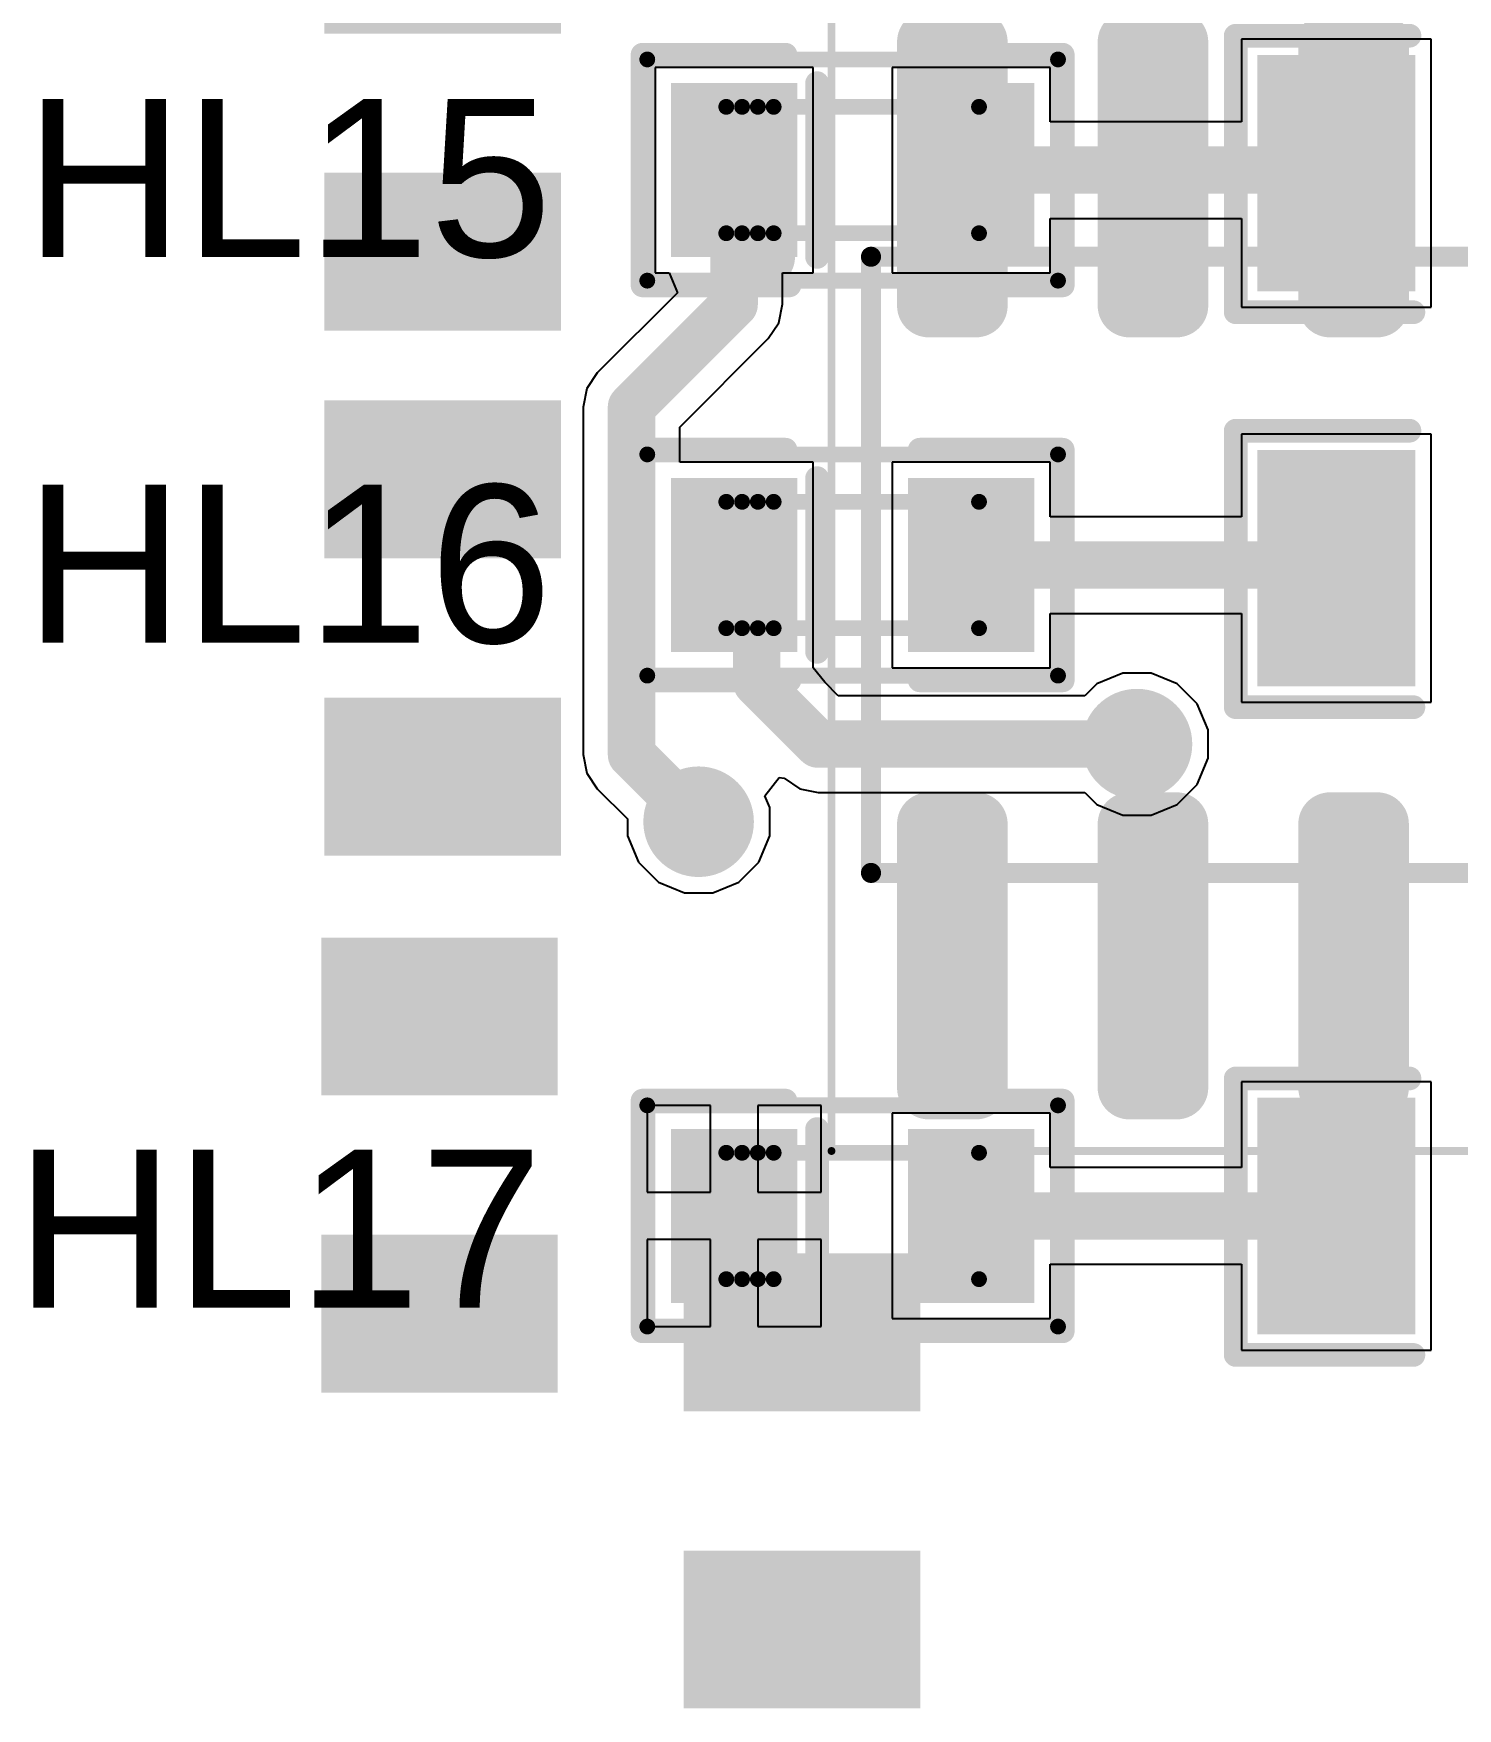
# Model space of a CAD drawing. Header units: millimetres. Extents: x 100 to 300, y 101 to 245.
# Drawn here: x 171.21 to 180.23, y 111.68 to 122.28 of the extents above; entities that cross this region are included whole.
import ezdxf

# ---------------------------------------------------------------- set-up
doc = ezdxf.new("R2010")
doc.units = ezdxf.units.MM
for name, color, linetype in [('BottomPaste', 16, 'Continuous'), ('BottomSolder', 6, 'Continuous'), ('Mechanical11', 56, 'Continuous'), ('Mechanical13', 56, 'Continuous'), ('Mechanical15', 56, 'Continuous'), ('TopLayer', 1, 'Continuous'), ('TopOverlay', 2, 'Continuous'), ('TopPaste', 8, 'Continuous'), ('TopSolder', 216, 'Continuous'), ('ViaHoleLayer', 16, 'Continuous')]:
    doc.layers.add(name, color=color, linetype=linetype)
doc.styles.add('Arial', font='', dxfattribs={"height": 0.2})
doc.styles.get('Arial').set_extended_font_data('Arial')

# ---------------------------------------------------------------- blocks, each defined once
blk = doc.blocks.new('SOIC_14_B_59')
at = {"layer": 'BottomPaste'}
h = blk.add_hatch(color=16, dxfattribs=at)
edge = h.paths.add_edge_path()
edge.add_arc((-3.27599929, -1.11400082), 0.1499997, 90, 180)
edge.add_line((-3.42599899, -1.11400082), (-3.42599899, -1.41400022))
edge.add_arc((-3.27599929, -1.41400022), 0.1499997, 180, 270)
edge.add_line((-3.27599929, -1.56399992), (-1.60599755, -1.56399992))
edge.add_arc((-1.60599755, -1.41400022), 0.1499997, 270, 360)
edge.add_line((-1.45599785, -1.41400022), (-1.45599785, -1.11400082))
edge.add_arc((-1.60599755, -1.11400082), 0.1499997, 0, 90)
edge.add_line((-1.60599755, -0.96400112), (-3.27599929, -0.96400112))
h = blk.add_hatch(color=16, dxfattribs=at)
edge = h.paths.add_edge_path()
edge.add_arc((1.67399843, -1.11400082), 0.1499997, 90, 180)
edge.add_line((1.52399873, -1.11400082), (1.52399873, -1.41400022))
edge.add_arc((1.67399843, -1.41400022), 0.1499997, 180, 270)
edge.add_line((1.67399843, -1.56399992), (3.34400017, -1.56399992))
edge.add_arc((3.34400017, -1.41400022), 0.1499997, 270, 360)
edge.add_line((3.49399987, -1.41400022), (3.49399987, -1.11400082))
edge.add_arc((3.34400017, -1.11400082), 0.1499997, 0, 90.00000000000018)
edge.add_line((3.34400017, -0.96400112), (1.67399843, -0.96400112))
h = blk.add_hatch(color=16, dxfattribs=at)
edge = h.paths.add_edge_path()
edge.add_arc((-3.27599675, -2.38400082), 0.1499997, 90, 180)
edge.add_line((-3.42599645, -2.38400082), (-3.42599645, -2.68400022))
edge.add_arc((-3.27599675, -2.68400022), 0.1499997, 180, 270)
edge.add_line((-3.27599675, -2.83399992), (-1.60599501, -2.83399992))
edge.add_arc((-1.60599501, -2.68400022), 0.1499997, 270, 360)
edge.add_line((-1.45599531, -2.68400022), (-1.45599531, -2.38400082))
edge.add_arc((-1.60599501, -2.38400082), 0.1499997, 0, 90)
edge.add_line((-1.60599501, -2.23400112), (-3.27599675, -2.23400112))
h = blk.add_hatch(color=16, dxfattribs=at)
edge = h.paths.add_edge_path()
edge.add_arc((1.67399843, -2.38400082), 0.1499997, 90, 180)
edge.add_line((1.52399873, -2.38400082), (1.52399873, -2.68400022))
edge.add_arc((1.67399843, -2.68400022), 0.1499997, 180, 270)
edge.add_line((1.67399843, -2.83399992), (3.34400017, -2.83399992))
edge.add_arc((3.34400017, -2.68400022), 0.1499997, 270, 360)
edge.add_line((3.49399987, -2.68400022), (3.49399987, -2.38400082))
edge.add_arc((3.34400017, -2.38400082), 0.1499997, 0, 90.00000000000018)
edge.add_line((3.34400017, -2.23400112), (1.67399843, -2.23400112))
h = blk.add_hatch(color=16, dxfattribs=at)
edge = h.paths.add_edge_path()
edge.add_arc((-3.27599929, -3.65400082), 0.1499997, 90, 180)
edge.add_line((-3.42599899, -3.65400082), (-3.42599899, -3.95400022))
edge.add_arc((-3.27599929, -3.95400022), 0.1499997, 180, 270)
edge.add_line((-3.27599929, -4.103999920000001), (-1.60599755, -4.103999920000001))
edge.add_arc((-1.60599755, -3.95400022), 0.1499997, 270, 360)
edge.add_line((-1.45599785, -3.95400022), (-1.45599785, -3.65400082))
edge.add_arc((-1.60599755, -3.65400082), 0.1499997, 0, 90)
edge.add_line((-1.60599755, -3.50400112), (-3.27599929, -3.50400112))
h = blk.add_hatch(color=16, dxfattribs=at)
edge = h.paths.add_edge_path()
edge.add_arc((1.67400097, -3.65400082), 0.1499997, 90, 180)
edge.add_line((1.52400127, -3.65400082), (1.52400127, -3.95400022))
edge.add_arc((1.67400097, -3.95400022), 0.1499997, 180, 270)
edge.add_line((1.67400097, -4.103999920000001), (3.34400271, -4.103999920000001))
edge.add_arc((3.34400271, -3.95400022), 0.1499997, 270, 360)
edge.add_line((3.49400241, -3.95400022), (3.49400241, -3.65400082))
edge.add_arc((3.34400271, -3.65400082), 0.1499997, 0, 89.99999999999984)
edge.add_line((3.34400271, -3.50400112), (1.67400097, -3.50400112))
at = {"layer": 'BottomSolder'}
h = blk.add_hatch(color=6, dxfattribs=at)
edge = h.paths.add_edge_path()
edge.add_arc((-3.27599929, -1.11400082), 0.1999996, 90, 180)
edge.add_line((-3.47599889, -1.11400082), (-3.47599889, -1.41400022))
edge.add_arc((-3.27599929, -1.41400022), 0.1999996, 180, 270)
edge.add_line((-3.27599929, -1.61399982), (-1.60599755, -1.61399982))
edge.add_arc((-1.60599755, -1.41400022), 0.1999996, 270, 360)
edge.add_line((-1.40599795, -1.41400022), (-1.40599795, -1.11400082))
edge.add_arc((-1.60599755, -1.11400082), 0.1999996, 0, 90)
edge.add_line((-1.60599755, -0.9140012200000001), (-3.27599929, -0.9140012200000001))
h = blk.add_hatch(color=6, dxfattribs=at)
edge = h.paths.add_edge_path()
edge.add_arc((1.67399843, -1.11400082), 0.1999996, 90, 180)
edge.add_line((1.47399883, -1.11400082), (1.47399883, -1.41400022))
edge.add_arc((1.67399843, -1.41400022), 0.1999996, 180, 270.0000000000001)
edge.add_line((1.67399843, -1.61399982), (3.34400017, -1.61399982))
edge.add_arc((3.34400017, -1.41400022), 0.1999996, 270, 360)
edge.add_line((3.54399977, -1.41400022), (3.54399977, -1.11400082))
edge.add_arc((3.34400017, -1.11400082), 0.1999996, 0, 90)
edge.add_line((3.34400017, -0.9140012200000001), (1.67399843, -0.9140012200000001))
h = blk.add_hatch(color=6, dxfattribs=at)
edge = h.paths.add_edge_path()
edge.add_arc((-3.27599675, -2.38400082), 0.1999996, 90, 180)
edge.add_line((-3.47599635, -2.38400082), (-3.47599635, -2.68400022))
edge.add_arc((-3.27599675, -2.68400022), 0.1999996, 180, 270)
edge.add_line((-3.27599675, -2.88399982), (-1.60599501, -2.88399982))
edge.add_arc((-1.60599501, -2.68400022), 0.1999996, 270, 360)
edge.add_line((-1.40599541, -2.68400022), (-1.40599541, -2.38400082))
edge.add_arc((-1.60599501, -2.38400082), 0.1999996, 0, 90.00000000000013)
edge.add_line((-1.60599501, -2.18400122), (-3.27599675, -2.18400122))
h = blk.add_hatch(color=6, dxfattribs=at)
edge = h.paths.add_edge_path()
edge.add_arc((1.67399843, -2.38400082), 0.1999996, 90, 180)
edge.add_line((1.47399883, -2.38400082), (1.47399883, -2.68400022))
edge.add_arc((1.67399843, -2.68400022), 0.1999996, 180, 270.0000000000001)
edge.add_line((1.67399843, -2.88399982), (3.34400017, -2.88399982))
edge.add_arc((3.34400017, -2.68400022), 0.1999996, 270, 360)
edge.add_line((3.54399977, -2.68400022), (3.54399977, -2.38400082))
edge.add_arc((3.34400017, -2.38400082), 0.1999996, 0, 90)
edge.add_line((3.34400017, -2.18400122), (1.67399843, -2.18400122))
h = blk.add_hatch(color=6, dxfattribs=at)
edge = h.paths.add_edge_path()
edge.add_arc((-3.27599929, -3.65400082), 0.1999996, 90, 180)
edge.add_line((-3.47599889, -3.65400082), (-3.47599889, -3.95400022))
edge.add_arc((-3.27599929, -3.95400022), 0.1999996, 180, 270)
edge.add_line((-3.27599929, -4.15399982), (-1.60599755, -4.15399982))
edge.add_arc((-1.60599755, -3.95400022), 0.1999996, 270, 360)
edge.add_line((-1.40599795, -3.95400022), (-1.40599795, -3.65400082))
edge.add_arc((-1.60599755, -3.65400082), 0.1999996, 0, 90)
edge.add_line((-1.60599755, -3.45400122), (-3.27599929, -3.45400122))
h = blk.add_hatch(color=6, dxfattribs=at)
edge = h.paths.add_edge_path()
edge.add_arc((1.67400097, -3.65400082), 0.1999996, 90, 180)
edge.add_line((1.47400137, -3.65400082), (1.47400137, -3.95400022))
edge.add_arc((1.67400097, -3.95400022), 0.1999996, 180, 270)
edge.add_line((1.67400097, -4.15399982), (3.34400271, -4.15399982))
edge.add_arc((3.34400271, -3.95400022), 0.1999996, 270, 360)
edge.add_line((3.54400231, -3.95400022), (3.54400231, -3.65400082))
edge.add_arc((3.34400271, -3.65400082), 0.1999996, 0, 89.99999999999974)
edge.add_line((3.34400271, -3.45400122), (1.67400097, -3.45400122))
at = {"layer": 'Mechanical13', "const_width": 0.127}
for points in [[(-1.91600074, -4.3190033), (-1.91600074, 4.330999719999999)], [(1.98400162, -4.31900076), (1.98400162, 4.330999719999999)], [(-1.91600074, -4.3190033), (1.98400162, -4.31900076)]]:
    blk.add_lwpolyline(points, dxfattribs=at)
at = {"layer": 'Mechanical13'}
for points, const_width in [([(-1.94775074, -4.3190033, 1), (-1.88425074, -4.3190033, 1)], 0.0635), ([(-1.94775074, -4.3190033, 1), (-1.88425074, -4.3190033, 1)], 0.0635), ([(1.95225162, -4.31900076, 1), (2.01575162, -4.31900076, 1)], 0.0635), ([(1.95225162, -4.31900076, 1), (2.01575162, -4.31900076, 1)], 0.0635), ([(-1.81600094, -5.00000016, 1), (-2.01600054, -5.00000016, 1)], 0.1999996), ([(-2.06600044, -5.00000016, 1), (-1.96600064, -5.00000016, 1)], 0.0999998), ([(-1.86600084, -5.00000016, 1), (-1.76600104, -5.00000016, 1)], 0.0999998)]:
    blk.add_lwpolyline(points, format="xyb", close=True, dxfattribs=dict(at, const_width=const_width))
at = {"layer": 'Mechanical15', "const_width": 0.0499999}
for points in [[(3.744000639999999, -4.56900026), (3.744000639999999, 4.58099922)], [(3.744000639999999, -4.56900026), (-3.67599976, -4.56900026)]]:
    blk.add_lwpolyline(points, dxfattribs=at)
at = {"layer": 'Mechanical15', "const_width": 0.02499868}
blk.add_lwpolyline([(3.7315013, -4.56900026, 1), (3.75649998, -4.56900026, 1)], format="xyb", close=True, dxfattribs=at)
blk.add_lwpolyline([(3.7315013, -4.56900026, 1), (3.75649998, -4.56900026, 1)], format="xyb", close=True, dxfattribs=at)
blk = doc.blocks.new('RES0805_82')
at = {"layer": 'TopLayer'}
for points in [[(-1.38780139, 0.6782968399999999), (-0.4878006499999999, 0.6782968399999999), (-0.4878006499999999, -0.7187031599999999), (-1.38780139, -0.7187031599999999)], [(0.49219993, 0.67829938), (1.39220067, 0.67829938), (1.39220067, -0.7187006199999999), (0.49219993, -0.7187006199999999)]]:
    blk.add_hatch(color=1, dxfattribs=at).paths.add_polyline_path(points)
at = {"layer": 'TopPaste'}
for points in [[(-1.38780139, 0.6782968399999999), (-0.4878006499999999, 0.6782968399999999), (-0.4878006499999999, -0.7187031599999999), (-1.38780139, -0.7187031599999999)], [(0.49219993, 0.67829938), (1.39220067, 0.67829938), (1.39220067, -0.7187006199999999), (0.49219993, -0.7187006199999999)]]:
    blk.add_hatch(color=8, dxfattribs=at).paths.add_polyline_path(points)
at = {"layer": 'TopSolder'}
for points in [[(-1.43780129, 0.72829674), (-0.43780075, 0.72829674), (-0.43780075, -0.76870306), (-1.43780129, -0.76870306)], [(0.44220003, 0.72829928), (1.44220057, 0.72829928), (1.44220057, -0.76870052), (0.44220003, -0.76870052)]]:
    blk.add_hatch(color=216, dxfattribs=at).paths.add_polyline_path(points)
at = {"layer": 'TopOverlay', "const_width": 0.1499997}
for points in [[(-1.5750032, 0.8500008399999999), (-0.47500032, 0.8500008399999999)], [(-1.57500066, -0.87499952), (-1.57500066, 0.8249970799999999)], [(0.47500032, 0.8500008399999999), (1.5750032, 0.8500008399999999)], [(1.57500066, -0.87499952), (1.57500066, 0.8249970799999999)], [(-1.57500066, -0.90000074), (-0.4499991, -0.90000074)], [(0.47500032, -0.90000074), (1.57500066, -0.90000074)]]:
    blk.add_lwpolyline(points, dxfattribs=at)
at = {"layer": 'TopOverlay', "const_width": 0.07499858}
for points in [[(-1.61250376, 0.8500008399999999, 1), (-1.53750264, 0.8500008399999999, 1)], [(-1.61250122, 0.8249970799999999, 1), (-1.5375001, 0.8249970799999999, 1)], [(-0.5125008799999999, 0.8500008399999999, 1), (-0.43749976, 0.8500008399999999, 1)], [(0.43749976, 0.8500008399999999, 1), (0.5125008799999999, 0.8500008399999999, 1)], [(1.5375001, 0.8249970799999999, 1), (1.61250122, 0.8249970799999999, 1)], [(1.53750264, 0.8500008399999999, 1), (1.61250376, 0.8500008399999999, 1)], [(-1.61250122, -0.87499952, 1), (-1.5375001, -0.87499952, 1)], [(-1.61250122, -0.90000074, 1), (-1.5375001, -0.90000074, 1)], [(-0.4874996599999999, -0.90000074, 1), (-0.41249854, -0.90000074, 1)], [(0.43749976, -0.90000074, 1), (0.5125008799999999, -0.90000074, 1)], [(1.5375001, -0.87499952, 1), (1.61250122, -0.87499952, 1)], [(1.5375001, -0.90000074, 1), (1.61250122, -0.90000074, 1)]]:
    blk.add_lwpolyline(points, format="xyb", close=True, dxfattribs=at)
blk = doc.blocks.new('RES0805_83')
at = {"layer": 'TopLayer'}
for points in [[(-1.38780139, 0.67829938), (-0.4878006499999999, 0.67829938), (-0.4878006499999999, -0.7187006199999999), (-1.38780139, -0.7187006199999999)], [(0.49219993, 0.67829938), (1.39220067, 0.67829938), (1.39220067, -0.7187006199999999), (0.49219993, -0.7187006199999999)]]:
    blk.add_hatch(color=1, dxfattribs=at).paths.add_polyline_path(points)
at = {"layer": 'TopPaste'}
for points in [[(-1.38780139, 0.67829938), (-0.4878006499999999, 0.67829938), (-0.4878006499999999, -0.7187006199999999), (-1.38780139, -0.7187006199999999)], [(0.49219993, 0.67829938), (1.39220067, 0.67829938), (1.39220067, -0.7187006199999999), (0.49219993, -0.7187006199999999)]]:
    blk.add_hatch(color=8, dxfattribs=at).paths.add_polyline_path(points)
at = {"layer": 'TopSolder'}
for points in [[(-1.43780129, 0.72829928), (-0.43780075, 0.72829928), (-0.43780075, -0.76870052), (-1.43780129, -0.76870052)], [(0.44220003, 0.72829928), (1.44220057, 0.72829928), (1.44220057, -0.76870052), (0.44220003, -0.76870052)]]:
    blk.add_hatch(color=216, dxfattribs=at).paths.add_polyline_path(points)
at = {"layer": 'TopOverlay', "const_width": 0.1499997}
for points in [[(-1.57500066, 0.8500008399999999), (-0.47500032, 0.8500008399999999)], [(-1.57500066, -0.87499952), (-1.57500066, 0.8249996199999998)], [(0.47500032, 0.8500008399999999), (1.57500066, 0.8500008399999999)], [(1.57500066, -0.87499952), (1.57500066, 0.8249996199999998)], [(-1.57500066, -0.90000074), (-0.4499991, -0.90000074)], [(0.47500032, -0.90000074), (1.57500066, -0.90000074)]]:
    blk.add_lwpolyline(points, dxfattribs=at)
at = {"layer": 'TopOverlay', "const_width": 0.07499858}
for points in [[(-1.61250122, 0.8500008399999999, 1), (-1.5375001, 0.8500008399999999, 1)], [(-1.61250122, 0.8249996199999998, 1), (-1.5375001, 0.8249996199999998, 1)], [(-0.5125008799999999, 0.8500008399999999, 1), (-0.43749976, 0.8500008399999999, 1)], [(0.43749976, 0.8500008399999999, 1), (0.5125008799999999, 0.8500008399999999, 1)], [(1.5375001, 0.8500008399999999, 1), (1.61250122, 0.8500008399999999, 1)], [(1.5375001, 0.8249996199999998, 1), (1.61250122, 0.8249996199999998, 1)], [(-1.61250122, -0.87499952, 1), (-1.5375001, -0.87499952, 1)], [(-1.61250122, -0.90000074, 1), (-1.5375001, -0.90000074, 1)], [(-0.4874996599999999, -0.90000074, 1), (-0.41249854, -0.90000074, 1)], [(0.43749976, -0.90000074, 1), (0.5125008799999999, -0.90000074, 1)], [(1.5375001, -0.87499952, 1), (1.61250122, -0.87499952, 1)], [(1.5375001, -0.90000074, 1), (1.61250122, -0.90000074, 1)]]:
    blk.add_lwpolyline(points, format="xyb", close=True, dxfattribs=at)
blk = doc.blocks.new('RES0805_84')
at = {"layer": 'TopLayer'}
for points in [[(-1.38780139, 0.67829938), (-0.4878006499999999, 0.67829938), (-0.4878006499999999, -0.7187006199999999), (-1.38780139, -0.7187006199999999)], [(0.49219993, 0.67829938), (1.39220067, 0.67829938), (1.39220067, -0.7187006199999999), (0.49219993, -0.7187006199999999)]]:
    blk.add_hatch(color=1, dxfattribs=at).paths.add_polyline_path(points)
at = {"layer": 'TopPaste'}
for points in [[(-1.38780139, 0.67829938), (-0.4878006499999999, 0.67829938), (-0.4878006499999999, -0.7187006199999999), (-1.38780139, -0.7187006199999999)], [(0.49219993, 0.67829938), (1.39220067, 0.67829938), (1.39220067, -0.7187006199999999), (0.49219993, -0.7187006199999999)]]:
    blk.add_hatch(color=8, dxfattribs=at).paths.add_polyline_path(points)
at = {"layer": 'TopSolder'}
for points in [[(-1.43780129, 0.72829928), (-0.43780075, 0.72829928), (-0.43780075, -0.76870052), (-1.43780129, -0.76870052)], [(0.44220003, 0.72829928), (1.44220057, 0.72829928), (1.44220057, -0.76870052), (0.44220003, -0.76870052)]]:
    blk.add_hatch(color=216, dxfattribs=at).paths.add_polyline_path(points)
at = {"layer": 'TopOverlay', "const_width": 0.1499997}
for points in [[(-1.57500066, 0.8500008399999999), (-0.47500032, 0.8500008399999999)], [(-1.57500066, -0.87499952), (-1.57500066, 0.8249996199999998)], [(0.47500032, 0.8500008399999999), (1.57500066, 0.8500008399999999)], [(1.57500066, -0.87499952), (1.57500066, 0.8249996199999998)], [(-1.57500066, -0.90000074), (-0.4499991, -0.90000074)], [(0.47500032, -0.90000074), (1.57500066, -0.90000074)]]:
    blk.add_lwpolyline(points, dxfattribs=at)
at = {"layer": 'TopOverlay', "const_width": 0.07499858}
for points in [[(-1.61250122, 0.8500008399999999, 1), (-1.5375001, 0.8500008399999999, 1)], [(-1.61250122, 0.8249996199999998, 1), (-1.5375001, 0.8249996199999998, 1)], [(-0.5125008799999999, 0.8500008399999999, 1), (-0.43749976, 0.8500008399999999, 1)], [(0.43749976, 0.8500008399999999, 1), (0.5125008799999999, 0.8500008399999999, 1)], [(1.5375001, 0.8500008399999999, 1), (1.61250122, 0.8500008399999999, 1)], [(1.5375001, 0.8249996199999998, 1), (1.61250122, 0.8249996199999998, 1)], [(-1.61250122, -0.87499952, 1), (-1.5375001, -0.87499952, 1)], [(-1.61250122, -0.90000074, 1), (-1.5375001, -0.90000074, 1)], [(-0.4874996599999999, -0.90000074, 1), (-0.41249854, -0.90000074, 1)], [(0.43749976, -0.90000074, 1), (0.5125008799999999, -0.90000074, 1)], [(1.5375001, -0.87499952, 1), (1.61250122, -0.87499952, 1)], [(1.5375001, -0.90000074, 1), (1.61250122, -0.90000074, 1)]]:
    blk.add_lwpolyline(points, format="xyb", close=True, dxfattribs=at)
blk = doc.blocks.new('RES0805_B_89')
at = {"layer": 'BottomPaste'}
for points in [[(-1.38780139, 0.7187006199999999), (-0.4878006499999999, 0.7187006199999999), (-0.4878006499999999, -0.67829938), (-1.38780139, -0.67829938)], [(0.49219993, 0.7187006199999999), (1.39220067, 0.7187006199999999), (1.39220067, -0.67829938), (0.49219993, -0.67829938)]]:
    blk.add_hatch(color=16, dxfattribs=at).paths.add_polyline_path(points)
at = {"layer": 'BottomSolder'}
for points in [[(-1.43780129, 0.76870052), (-0.43780075, 0.76870052), (-0.43780075, -0.72829928), (-1.43780129, -0.72829928)], [(0.44220003, 0.76870052), (1.44220057, 0.76870052), (1.44220057, -0.72829928), (0.44220003, -0.72829928)]]:
    blk.add_hatch(color=6, dxfattribs=at).paths.add_polyline_path(points)
blk = doc.blocks.new('RES0805_B_90')
at = {"layer": 'BottomPaste'}
for points in [[(-1.38780139, 0.7187006199999999), (-0.4878006499999999, 0.7187006199999999), (-0.4878006499999999, -0.67829938), (-1.38780139, -0.67829938)], [(0.49219993, 0.7187006199999999), (1.39220067, 0.7187006199999999), (1.39220067, -0.67829938), (0.49219993, -0.67829938)]]:
    blk.add_hatch(color=16, dxfattribs=at).paths.add_polyline_path(points)
at = {"layer": 'BottomSolder'}
for points in [[(-1.43780129, 0.76870052), (-0.43780075, 0.76870052), (-0.43780075, -0.72829928), (-1.43780129, -0.72829928)], [(0.44220003, 0.76870052), (1.44220057, 0.76870052), (1.44220057, -0.72829928), (0.44220003, -0.72829928)]]:
    blk.add_hatch(color=6, dxfattribs=at).paths.add_polyline_path(points)
blk = doc.blocks.new('RES0805_B_91')
at = {"layer": 'BottomPaste'}
for points in [[(-1.38780139, 0.7187006199999999), (-0.4878006499999999, 0.7187006199999999), (-0.4878006499999999, -0.67829938), (-1.38780139, -0.67829938)], [(0.49219993, 0.7187006199999999), (1.39220067, 0.7187006199999999), (1.39220067, -0.67829938), (0.49219993, -0.67829938)]]:
    blk.add_hatch(color=16, dxfattribs=at).paths.add_polyline_path(points)
at = {"layer": 'BottomSolder'}
for points in [[(-1.43780129, 0.76870052), (-0.43780075, 0.76870052), (-0.43780075, -0.72829928), (-1.43780129, -0.72829928)], [(0.44220003, 0.76870052), (1.44220057, 0.76870052), (1.44220057, -0.72829928), (0.44220003, -0.72829928)]]:
    blk.add_hatch(color=6, dxfattribs=at).paths.add_polyline_path(points)
blk = doc.blocks.new('RES0805_B_92')
at = {"layer": 'BottomPaste'}
for points in [[(-1.38780139, 0.7187031599999999), (-0.4878006499999999, 0.7187031599999999), (-0.4878006499999999, -0.6782968399999999), (-1.38780139, -0.6782968399999999)], [(0.49219993, 0.7187006199999999), (1.39220067, 0.7187006199999999), (1.39220067, -0.67829938), (0.49219993, -0.67829938)]]:
    blk.add_hatch(color=16, dxfattribs=at).paths.add_polyline_path(points)
at = {"layer": 'BottomSolder'}
for points in [[(-1.43780129, 0.76870306), (-0.43780075, 0.76870306), (-0.43780075, -0.72829674), (-1.43780129, -0.72829674)], [(0.44220003, 0.76870052), (1.44220057, 0.76870052), (1.44220057, -0.72829928), (0.44220003, -0.72829928)]]:
    blk.add_hatch(color=6, dxfattribs=at).paths.add_polyline_path(points)
blk = doc.blocks.new('LED0603_RED_137')
at = {"layer": 'TopLayer'}
for points in [[(-1.09996097, 0.49992153), (-0.39995983, 0.49992153), (-0.39995983, -0.50007901), (-1.09996097, -0.50007901)], [(0.40003857, 0.49992153), (1.10003971, 0.49992153), (1.10003971, -0.50007901), (0.40003857, -0.50007901)]]:
    blk.add_hatch(color=1, dxfattribs=at).paths.add_polyline_path(points)
at = {"layer": 'TopPaste'}
for points in [[(-1.09996097, 0.49992153), (-0.39995983, 0.49992153), (-0.39995983, -0.50007901), (-1.09996097, -0.50007901)], [(0.40003857, 0.49992153), (1.10003971, 0.49992153), (1.10003971, -0.50007901), (0.40003857, -0.50007901)]]:
    blk.add_hatch(color=8, dxfattribs=at).paths.add_polyline_path(points)
at = {"layer": 'TopSolder'}
for points in [[(-1.14996087, 0.54992143), (-0.34995993, 0.54992143), (-0.34995993, -0.55007891), (-1.14996087, -0.55007891)], [(0.35003867, 0.54992143), (1.15003961, 0.54992143), (1.15003961, -0.55007891), (0.35003867, -0.55007891)]]:
    blk.add_hatch(color=216, dxfattribs=at).paths.add_polyline_path(points)
at = {"layer": 'Mechanical11', "const_width": 0.0999998}
for points in [[(-1.29996184, 0.6999224), (1.30003804, 0.6999224)], [(-1.29996184, -0.7000798799999999), (-1.29996184, 0.6999224)], [(1.30003804, -0.7000798799999999), (1.30003804, 0.6999224)], [(-1.29996184, -0.7000798799999999), (1.30003804, -0.7000798799999999)]]:
    blk.add_lwpolyline(points, dxfattribs=at)
at = {"layer": 'Mechanical11', "const_width": 0.0499999}
for points in [[(-1.32496052, 0.6999224, 1), (-1.27496316, 0.6999224, 1)], [(-1.32496052, 0.6999224, 1), (-1.27496316, 0.6999224, 1)], [(1.27503936, 0.6999224, 1), (1.32503672, 0.6999224, 1)], [(1.27503936, 0.6999224, 1), (1.32503672, 0.6999224, 1)], [(-1.32496052, -0.7000798799999999, 1), (-1.27496316, -0.7000798799999999, 1)], [(-1.32496052, -0.7000798799999999, 1), (-1.27496316, -0.7000798799999999, 1)], [(1.27503936, -0.7000798799999999, 1), (1.32503672, -0.7000798799999999, 1)], [(1.27503936, -0.7000798799999999, 1), (1.32503672, -0.7000798799999999, 1)]]:
    blk.add_lwpolyline(points, format="xyb", close=True, dxfattribs=at)
at = {"layer": 'Mechanical15', "const_width": 0.0999998}
for points in [[(-0.7999603, 0.3999229999999999), (0.8000390399999999, 0.3999229999999999)], [(-0.7999603, -0.40007794), (-0.7999603, 0.3999229999999999)], [(-0.69996304, -0.40008048), (-0.69996304, 0.39992046)], [(-0.5999606999999999, -0.40007794), (-0.5999606999999999, 0.39992046)], [(-0.4999634399999999, 0.39992046), (-0.49995836, -0.40008048)], [(0.8000390399999999, -0.40007794), (0.8000390399999999, 0.3999229999999999)], [(-0.7999603, -0.40007794), (0.8000390399999999, -0.40007794)]]:
    blk.add_lwpolyline(points, dxfattribs=at)
at = {"layer": 'Mechanical15', "const_width": 0.0499999}
for points in [[(-0.8249589799999999, 0.3999229999999999, 1), (-0.77496162, 0.3999229999999999, 1)], [(-0.8249589799999999, 0.3999229999999999, 1), (-0.77496162, 0.3999229999999999, 1)], [(-0.7249617199999999, 0.39992046, 1), (-0.6749643599999999, 0.39992046, 1)], [(-0.62495938, 0.39992046, 1), (-0.57496202, 0.39992046, 1)], [(-0.52496212, 0.39992046, 1), (-0.47496476, 0.39992046, 1)], [(0.77504036, 0.3999229999999999, 1), (0.8250377199999999, 0.3999229999999999, 1)], [(0.77504036, 0.3999229999999999, 1), (0.8250377199999999, 0.3999229999999999, 1)], [(-0.8249589799999999, -0.40007794, 1), (-0.77496162, -0.40007794, 1)], [(-0.8249589799999999, -0.40007794, 1), (-0.77496162, -0.40007794, 1)], [(-0.7249617199999999, -0.40008048, 1), (-0.6749643599999999, -0.40008048, 1)], [(-0.62495938, -0.40007794, 1), (-0.57496202, -0.40007794, 1)], [(-0.52495704, -0.40008048, 1), (-0.4749596799999999, -0.40008048, 1)], [(0.77504036, -0.40007794, 1), (0.8250377199999999, -0.40007794, 1)], [(0.77504036, -0.40007794, 1), (0.8250377199999999, -0.40007794, 1)]]:
    blk.add_lwpolyline(points, format="xyb", close=True, dxfattribs=at)
at = {"layer": 'TopOverlay', "const_width": 0.1499997}
for points in [[(-1.32995924, -0.7300798199999999), (-1.32995924, 0.72992234)], [(-1.32995924, 0.72992234), (-0.4250004199999999, 0.72992234)], [(0.4250004199999999, 0.72992234), (1.33003798, 0.72992234)], [(1.33003798, -0.7300798199999999), (1.33003798, 0.72992234)], [(-0.22500082, -0.5499989), (-0.22500082, 0.5499989)], [(-1.32995924, -0.7300798199999999), (-0.3999992, -0.7300798199999999)], [(0.4250004199999999, -0.7300798199999999), (1.33003798, -0.7300798199999999)]]:
    blk.add_lwpolyline(points, dxfattribs=at)
at = {"layer": 'TopOverlay', "const_width": 0.07499858}
for points in [[(-1.3674598, 0.72992234, 1), (-1.29245868, 0.72992234, 1)], [(-1.3674598, 0.72992234, 1), (-1.29245868, 0.72992234, 1)], [(-0.46250098, 0.72992234, 1), (-0.38749986, 0.72992234, 1)], [(0.38749986, 0.72992234, 1), (0.46250098, 0.72992234, 1)], [(1.29253742, 0.72992234, 1), (1.36753854, 0.72992234, 1)], [(1.29253742, 0.72992234, 1), (1.36753854, 0.72992234, 1)], [(-0.26250138, 0.5499989, 1), (-0.18750026, 0.5499989, 1)], [(-0.26250138, -0.5499989, 1), (-0.18750026, -0.5499989, 1)], [(-1.3674598, -0.7300798199999999, 1), (-1.29245868, -0.7300798199999999, 1)], [(-1.3674598, -0.7300798199999999, 1), (-1.29245868, -0.7300798199999999, 1)], [(-0.43749976, -0.7300798199999999, 1), (-0.36249864, -0.7300798199999999, 1)], [(0.38749986, -0.7300798199999999, 1), (0.46250098, -0.7300798199999999, 1)], [(1.29253742, -0.7300798199999999, 1), (1.36753854, -0.7300798199999999, 1)], [(1.29253742, -0.7300798199999999, 1), (1.36753854, -0.7300798199999999, 1)]]:
    blk.add_lwpolyline(points, format="xyb", close=True, dxfattribs=at)
blk = doc.blocks.new('LED0603_GREEN_138')
at = {"layer": 'TopLayer'}
for points in [[(-1.09995843, 0.49992153), (-0.39995729, 0.49992153), (-0.39995729, -0.50007901), (-1.09995843, -0.50007901)], [(0.40003857, 0.49992153), (1.10003971, 0.49992153), (1.10003971, -0.50007901), (0.40003857, -0.50007901)]]:
    blk.add_hatch(color=1, dxfattribs=at).paths.add_polyline_path(points)
at = {"layer": 'TopPaste'}
for points in [[(-1.09995843, 0.49992153), (-0.39995729, 0.49992153), (-0.39995729, -0.50007901), (-1.09995843, -0.50007901)], [(0.40003857, 0.49992153), (1.10003971, 0.49992153), (1.10003971, -0.50007901), (0.40003857, -0.50007901)]]:
    blk.add_hatch(color=8, dxfattribs=at).paths.add_polyline_path(points)
at = {"layer": 'TopSolder'}
for points in [[(-1.14995833, 0.54992143), (-0.34995739, 0.54992143), (-0.34995739, -0.55007891), (-1.14995833, -0.55007891)], [(0.35003867, 0.54992143), (1.15003961, 0.54992143), (1.15003961, -0.55007891), (0.35003867, -0.55007891)]]:
    blk.add_hatch(color=216, dxfattribs=at).paths.add_polyline_path(points)
at = {"layer": 'Mechanical11', "const_width": 0.0999998}
for points in [[(-1.29996184, 0.6999224), (1.30003804, 0.6999224)], [(-1.29996184, -0.7000798799999999), (-1.29996184, 0.6999224)], [(1.30003804, -0.7000798799999999), (1.30003804, 0.6999224)], [(-1.29996184, -0.7000798799999999), (1.30003804, -0.7000798799999999)]]:
    blk.add_lwpolyline(points, dxfattribs=at)
at = {"layer": 'Mechanical11', "const_width": 0.0499999}
for points in [[(-1.32496052, 0.6999224, 1), (-1.27496316, 0.6999224, 1)], [(-1.32496052, 0.6999224, 1), (-1.27496316, 0.6999224, 1)], [(1.27503936, 0.6999224, 1), (1.32503672, 0.6999224, 1)], [(1.27503936, 0.6999224, 1), (1.32503672, 0.6999224, 1)], [(-1.32496052, -0.7000798799999999, 1), (-1.27496316, -0.7000798799999999, 1)], [(-1.32496052, -0.7000798799999999, 1), (-1.27496316, -0.7000798799999999, 1)], [(1.27503936, -0.7000798799999999, 1), (1.32503672, -0.7000798799999999, 1)], [(1.27503936, -0.7000798799999999, 1), (1.32503672, -0.7000798799999999, 1)]]:
    blk.add_lwpolyline(points, format="xyb", close=True, dxfattribs=at)
at = {"layer": 'Mechanical15', "const_width": 0.0999998}
for points in [[(-0.7999603, 0.3999229999999999), (0.8000390399999999, 0.3999229999999999)], [(-0.7999603, -0.40007794), (-0.7999603, 0.3999229999999999)], [(-0.69996304, -0.40008048), (-0.69996304, 0.39992046)], [(-0.5999606999999999, -0.40007794), (-0.5999606999999999, 0.39992046)], [(-0.4999634399999999, 0.39992046), (-0.49995836, -0.40008048)], [(0.8000390399999999, -0.40007794), (0.8000390399999999, 0.3999229999999999)], [(-0.7999603, -0.40007794), (0.8000390399999999, -0.40007794)]]:
    blk.add_lwpolyline(points, dxfattribs=at)
at = {"layer": 'Mechanical15', "const_width": 0.0499999}
for points in [[(-0.8249589799999999, 0.3999229999999999, 1), (-0.77496162, 0.3999229999999999, 1)], [(-0.8249589799999999, 0.3999229999999999, 1), (-0.77496162, 0.3999229999999999, 1)], [(-0.7249617199999999, 0.39992046, 1), (-0.6749643599999999, 0.39992046, 1)], [(-0.62495938, 0.39992046, 1), (-0.57496202, 0.39992046, 1)], [(-0.52496212, 0.39992046, 1), (-0.47496476, 0.39992046, 1)], [(0.77504036, 0.3999229999999999, 1), (0.8250377199999999, 0.3999229999999999, 1)], [(0.77504036, 0.3999229999999999, 1), (0.8250377199999999, 0.3999229999999999, 1)], [(-0.8249589799999999, -0.40007794, 1), (-0.77496162, -0.40007794, 1)], [(-0.8249589799999999, -0.40007794, 1), (-0.77496162, -0.40007794, 1)], [(-0.7249617199999999, -0.40008048, 1), (-0.6749643599999999, -0.40008048, 1)], [(-0.62495938, -0.40007794, 1), (-0.57496202, -0.40007794, 1)], [(-0.52495704, -0.40008048, 1), (-0.4749596799999999, -0.40008048, 1)], [(0.77504036, -0.40007794, 1), (0.8250377199999999, -0.40007794, 1)], [(0.77504036, -0.40007794, 1), (0.8250377199999999, -0.40007794, 1)]]:
    blk.add_lwpolyline(points, format="xyb", close=True, dxfattribs=at)
at = {"layer": 'TopOverlay', "const_width": 0.1499997}
for points in [[(-1.32995924, -0.7300798199999999), (-1.32995924, 0.72992234)], [(-1.32995924, 0.72992234), (-0.4250004199999999, 0.72992234)], [(0.4250004199999999, 0.72992234), (1.33003798, 0.72992234)], [(1.33003798, -0.7300798199999999), (1.33003798, 0.72992234)], [(-0.22500082, -0.5499989), (-0.22500082, 0.5499989)], [(-1.32995924, -0.7300798199999999), (-0.3999992, -0.7300798199999999)], [(0.4250004199999999, -0.7300798199999999), (1.33003798, -0.7300798199999999)]]:
    blk.add_lwpolyline(points, dxfattribs=at)
at = {"layer": 'TopOverlay', "const_width": 0.07499858}
for points in [[(-1.3674598, 0.72992234, 1), (-1.29245868, 0.72992234, 1)], [(-1.3674598, 0.72992234, 1), (-1.29245868, 0.72992234, 1)], [(-0.46250098, 0.72992234, 1), (-0.38749986, 0.72992234, 1)], [(0.38749986, 0.72992234, 1), (0.46250098, 0.72992234, 1)], [(1.29253742, 0.72992234, 1), (1.36753854, 0.72992234, 1)], [(1.29253742, 0.72992234, 1), (1.36753854, 0.72992234, 1)], [(-0.26250138, 0.5499989, 1), (-0.18750026, 0.5499989, 1)], [(-0.26250138, -0.5499989, 1), (-0.18750026, -0.5499989, 1)], [(-1.3674598, -0.7300798199999999, 1), (-1.29245868, -0.7300798199999999, 1)], [(-1.3674598, -0.7300798199999999, 1), (-1.29245868, -0.7300798199999999, 1)], [(-0.43749976, -0.7300798199999999, 1), (-0.36249864, -0.7300798199999999, 1)], [(0.38749986, -0.7300798199999999, 1), (0.46250098, -0.7300798199999999, 1)], [(1.29253742, -0.7300798199999999, 1), (1.36753854, -0.7300798199999999, 1)], [(1.29253742, -0.7300798199999999, 1), (1.36753854, -0.7300798199999999, 1)]]:
    blk.add_lwpolyline(points, format="xyb", close=True, dxfattribs=at)
blk = doc.blocks.new('LED0603_GREEN_139')
at = {"layer": 'TopLayer'}
for points in [[(-1.09995843, 0.49992153), (-0.39995729, 0.49992153), (-0.39995729, -0.50007901), (-1.09995843, -0.50007901)], [(0.40003857, 0.49992153), (1.10003971, 0.49992153), (1.10003971, -0.50007901), (0.40003857, -0.50007901)]]:
    blk.add_hatch(color=1, dxfattribs=at).paths.add_polyline_path(points)
at = {"layer": 'TopPaste'}
for points in [[(-1.09995843, 0.49992153), (-0.39995729, 0.49992153), (-0.39995729, -0.50007901), (-1.09995843, -0.50007901)], [(0.40003857, 0.49992153), (1.10003971, 0.49992153), (1.10003971, -0.50007901), (0.40003857, -0.50007901)]]:
    blk.add_hatch(color=8, dxfattribs=at).paths.add_polyline_path(points)
at = {"layer": 'TopSolder'}
for points in [[(-1.14995833, 0.54992143), (-0.34995739, 0.54992143), (-0.34995739, -0.55007891), (-1.14995833, -0.55007891)], [(0.35003867, 0.54992143), (1.15003961, 0.54992143), (1.15003961, -0.55007891), (0.35003867, -0.55007891)]]:
    blk.add_hatch(color=216, dxfattribs=at).paths.add_polyline_path(points)
at = {"layer": 'Mechanical11', "const_width": 0.0999998}
for points in [[(-1.29996184, 0.6999224), (1.30003804, 0.6999224)], [(-1.29996184, -0.7000798799999999), (-1.29996184, 0.6999224)], [(1.30003804, -0.7000798799999999), (1.30003804, 0.6999224)], [(-1.29996184, -0.7000798799999999), (1.30003804, -0.7000798799999999)]]:
    blk.add_lwpolyline(points, dxfattribs=at)
at = {"layer": 'Mechanical11', "const_width": 0.0499999}
for points in [[(-1.32496052, 0.6999224, 1), (-1.27496316, 0.6999224, 1)], [(-1.32496052, 0.6999224, 1), (-1.27496316, 0.6999224, 1)], [(1.27503936, 0.6999224, 1), (1.32503672, 0.6999224, 1)], [(1.27503936, 0.6999224, 1), (1.32503672, 0.6999224, 1)], [(-1.32496052, -0.7000798799999999, 1), (-1.27496316, -0.7000798799999999, 1)], [(-1.32496052, -0.7000798799999999, 1), (-1.27496316, -0.7000798799999999, 1)], [(1.27503936, -0.7000798799999999, 1), (1.32503672, -0.7000798799999999, 1)], [(1.27503936, -0.7000798799999999, 1), (1.32503672, -0.7000798799999999, 1)]]:
    blk.add_lwpolyline(points, format="xyb", close=True, dxfattribs=at)
at = {"layer": 'Mechanical15', "const_width": 0.0999998}
for points in [[(-0.7999603, 0.3999229999999999), (0.8000390399999999, 0.3999229999999999)], [(-0.7999603, -0.40007794), (-0.7999603, 0.3999229999999999)], [(-0.69996304, -0.40008048), (-0.69996304, 0.39992046)], [(-0.5999606999999999, -0.40007794), (-0.5999606999999999, 0.39992046)], [(-0.4999634399999999, 0.39992046), (-0.49995836, -0.40008048)], [(0.8000390399999999, -0.40007794), (0.8000390399999999, 0.3999229999999999)], [(-0.7999603, -0.40007794), (0.8000390399999999, -0.40007794)]]:
    blk.add_lwpolyline(points, dxfattribs=at)
at = {"layer": 'Mechanical15', "const_width": 0.0499999}
for points in [[(-0.8249589799999999, 0.3999229999999999, 1), (-0.77496162, 0.3999229999999999, 1)], [(-0.8249589799999999, 0.3999229999999999, 1), (-0.77496162, 0.3999229999999999, 1)], [(-0.7249617199999999, 0.39992046, 1), (-0.6749643599999999, 0.39992046, 1)], [(-0.62495938, 0.39992046, 1), (-0.57496202, 0.39992046, 1)], [(-0.52496212, 0.39992046, 1), (-0.47496476, 0.39992046, 1)], [(0.77504036, 0.3999229999999999, 1), (0.8250377199999999, 0.3999229999999999, 1)], [(0.77504036, 0.3999229999999999, 1), (0.8250377199999999, 0.3999229999999999, 1)], [(-0.8249589799999999, -0.40007794, 1), (-0.77496162, -0.40007794, 1)], [(-0.8249589799999999, -0.40007794, 1), (-0.77496162, -0.40007794, 1)], [(-0.7249617199999999, -0.40008048, 1), (-0.6749643599999999, -0.40008048, 1)], [(-0.62495938, -0.40007794, 1), (-0.57496202, -0.40007794, 1)], [(-0.52495704, -0.40008048, 1), (-0.4749596799999999, -0.40008048, 1)], [(0.77504036, -0.40007794, 1), (0.8250377199999999, -0.40007794, 1)], [(0.77504036, -0.40007794, 1), (0.8250377199999999, -0.40007794, 1)]]:
    blk.add_lwpolyline(points, format="xyb", close=True, dxfattribs=at)
at = {"layer": 'TopOverlay', "const_width": 0.1499997}
for points in [[(-1.32995924, -0.7300798199999999), (-1.32995924, 0.72992234)], [(-1.32995924, 0.72992234), (-0.4250004199999999, 0.72992234)], [(0.4250004199999999, 0.72992234), (1.33003798, 0.72992234)], [(1.33003798, -0.7300798199999999), (1.33003798, 0.72992234)], [(-0.22500082, -0.5499989), (-0.22500082, 0.5499989)], [(-1.32995924, -0.7300798199999999), (-0.3999992, -0.7300798199999999)], [(0.4250004199999999, -0.7300798199999999), (1.33003798, -0.7300798199999999)]]:
    blk.add_lwpolyline(points, dxfattribs=at)
at = {"layer": 'TopOverlay', "const_width": 0.07499858}
for points in [[(-1.3674598, 0.72992234, 1), (-1.29245868, 0.72992234, 1)], [(-1.3674598, 0.72992234, 1), (-1.29245868, 0.72992234, 1)], [(-0.46250098, 0.72992234, 1), (-0.38749986, 0.72992234, 1)], [(0.38749986, 0.72992234, 1), (0.46250098, 0.72992234, 1)], [(1.29253742, 0.72992234, 1), (1.36753854, 0.72992234, 1)], [(1.29253742, 0.72992234, 1), (1.36753854, 0.72992234, 1)], [(-0.26250138, 0.5499989, 1), (-0.18750026, 0.5499989, 1)], [(-0.26250138, -0.5499989, 1), (-0.18750026, -0.5499989, 1)], [(-1.3674598, -0.7300798199999999, 1), (-1.29245868, -0.7300798199999999, 1)], [(-1.3674598, -0.7300798199999999, 1), (-1.29245868, -0.7300798199999999, 1)], [(-0.43749976, -0.7300798199999999, 1), (-0.36249864, -0.7300798199999999, 1)], [(0.38749986, -0.7300798199999999, 1), (0.46250098, -0.7300798199999999, 1)], [(1.29253742, -0.7300798199999999, 1), (1.36753854, -0.7300798199999999, 1)], [(1.29253742, -0.7300798199999999, 1), (1.36753854, -0.7300798199999999, 1)]]:
    blk.add_lwpolyline(points, format="xyb", close=True, dxfattribs=at)

msp = doc.modelspace()

# ---------------------------------------------------------------- hatches: boundary and pattern name
at = {"layer": 'BottomSolder'}
h = msp.add_hatch(color=6, dxfattribs=at)
edge = h.paths.add_edge_path()
edge.add_arc((178.1999992, 117.77924882), 0.3499993, 0, 360)
h = msp.add_hatch(color=6, dxfattribs=at)
edge = h.paths.add_edge_path()
edge.add_arc((175.42500094, 117.2880306), 0.3499993, 0, 360)
at = {"layer": 'TopLayer'}
h = msp.add_hatch(color=1, dxfattribs=at)
edge = h.paths.add_edge_path()
edge.add_arc((178.1999992, 117.77924882), 0.2999994, 0, 360)
h = msp.add_hatch(color=1, dxfattribs=at)
edge = h.paths.add_edge_path()
edge.add_arc((175.42500094, 117.2880306), 0.2999994, 0, 360)
at = {"layer": 'TopSolder'}
h = msp.add_hatch(color=216, dxfattribs=at)
edge = h.paths.add_edge_path()
edge.add_arc((178.1999992, 117.77924882), 0.3499993, 0, 360)
h = msp.add_hatch(color=216, dxfattribs=at)
edge = h.paths.add_edge_path()
edge.add_arc((175.42500094, 117.2880306), 0.3499993, 0, 360)
at = {"layer": 'ViaHoleLayer'}
h = msp.add_hatch(color=16, dxfattribs=at)
edge = h.paths.add_edge_path()
edge.add_arc((178.1999992, 117.77924882), 0.1499997, 0, 360)
h = msp.add_hatch(color=16, dxfattribs=at)
edge = h.paths.add_edge_path()
edge.add_arc((175.42500094, 117.2880306), 0.1499997, 0, 360)

# ---------------------------------------------------------------- linework, layer by layer
at = {"layer": 'TopLayer'}
for p, q in [((180.06219766, 122.24132778), (178.86220006, 122.24132778)), ((178.86220006, 122.24132778), (178.86220006, 121.71882692)), ((180.06219766, 120.54432838), (180.06219766, 122.24132778)), ((176.1500414, 122.06294866), (175.1500434, 122.06294866)), ((175.1500434, 122.06294866), (175.1500434, 120.76295126)), ((176.1500414, 120.76295126), (176.1500414, 122.06294866)), ((177.6500384, 122.06294866), (176.6500404, 122.06294866)), ((176.6500404, 122.06294866), (176.6500404, 120.76295126)), ((177.6500384, 121.71882692), (177.6500384, 122.06294866)), ((178.86220006, 121.71882692), (177.6500384, 121.71882692)), ((177.6500384, 120.76295126), (177.6500384, 121.107073)), ((177.6500384, 121.107073), (178.86220006, 121.107073)), ((178.86220006, 121.107073), (178.86220006, 120.54432838)), ((175.1500434, 120.76295126), (175.23773944, 120.76295126)), ((175.23773944, 120.76295126), (175.29034284, 120.63595126)), ((175.95591936, 120.56308628), (175.95591936, 120.76295126)), ((175.95591936, 120.76295126), (176.1500414, 120.76295126)), ((176.6500404, 120.76295126), (177.6500384, 120.76295126)), ((175.29034284, 120.63595126), (174.78375254, 120.12936096)), ((175.93263518, 120.44602022), (175.9559219, 120.56307358)), ((175.9559219, 120.56307358), (175.95591936, 120.56308628)), ((178.86220006, 120.54432838), (180.06219766, 120.54432838)), ((175.86633102, 120.34678496), (175.93263518, 120.44602022)), ((175.30591812, 119.78637206), (175.8663234, 120.34677988)), ((175.8663234, 120.34677988), (175.86633102, 120.34678496)), ((174.78375254, 120.12936096), (174.71744838, 120.0301257)), ((174.71744838, 120.0301257), (174.69416166, 119.91307234)), ((174.69416166, 119.91307234), (174.6941642, 119.91305964)), ((174.6941642, 119.91305964), (174.6941642, 117.71300308)), ((175.30591812, 119.56295112), (175.30591812, 119.78637206)), ((180.06219766, 119.74133024), (178.86220006, 119.74133024)), ((178.86220006, 119.74133024), (178.86220006, 119.21882938)), ((180.06219766, 118.04433084), (180.06219766, 119.74133024)), ((176.1500414, 119.56295112), (175.30591812, 119.56295112)), ((176.1500414, 118.2629588), (176.1500414, 119.56295112)), ((177.6500384, 119.56295112), (176.6500404, 119.56295112)), ((176.6500404, 119.56295112), (176.6500404, 118.26295372)), ((177.6500384, 119.21882938), (177.6500384, 119.56295112)), ((178.86220006, 119.21882938), (177.6500384, 119.21882938)), ((177.6500384, 118.26295372), (177.6500384, 118.60707546)), ((177.6500384, 118.60707546), (178.86220006, 118.60707546)), ((178.86220006, 118.60707546), (178.86220006, 118.04433084)), ((176.15004394, 118.26295626), (176.1500414, 118.2629588)), ((176.15004648, 118.26295626), (176.15004394, 118.26295626)), ((176.22323404, 118.17086094), (176.15004648, 118.26295626)), ((176.6500404, 118.26295372), (177.6500384, 118.26295372)), ((178.1104896, 118.22924792), (177.94509496, 118.16073904)), ((178.2895088, 118.22924792), (178.1104896, 118.22924792)), ((178.45490344, 118.16073904), (178.2895088, 118.22924792)), ((176.30896666, 118.08512578), (176.22323404, 118.17086094)), ((177.94509496, 118.16073904), (177.8694817, 118.08512578)), ((178.58148942, 118.03415306), (178.45490344, 118.16073904)), ((177.8694817, 118.08512578), (176.30896666, 118.08512578)), ((178.6499983, 117.86875842), (178.58148942, 118.03415306)), ((178.86220006, 118.04433084), (180.06219766, 118.04433084)), ((178.6499983, 117.68973922), (178.6499983, 117.86875842)), ((174.6941642, 117.71300308), (174.69416166, 117.71299038)), ((174.69416166, 117.71299038), (174.71744838, 117.59593702)), ((178.58148942, 117.52434458), (178.6499983, 117.68973922)), ((174.71744838, 117.59593702), (174.78375254, 117.49670176)), ((174.78375254, 117.49670176), (174.97500184, 117.30545246)), ((175.84453274, 117.45109352), (175.93387978, 117.56726042)), ((175.93387978, 117.56726042), (175.96598284, 117.56295766)), ((175.96598284, 117.56295766), (176.06521302, 117.49665604)), ((176.06521302, 117.49665604), (176.18226892, 117.47337186)), ((176.18226892, 117.47337186), (177.8694817, 117.47337186)), ((177.8694817, 117.47337186), (177.94509496, 117.3977586)), ((178.45490344, 117.3977586), (178.58148942, 117.52434458)), ((175.87500004, 117.3775402), (175.84453274, 117.45109352)), ((175.87500004, 117.198521), (175.87500004, 117.3775402)), ((177.94509496, 117.3977586), (178.1104896, 117.32924972)), ((178.2895088, 117.32924972), (178.45490344, 117.3977586)), ((174.97500184, 117.30545246), (174.97500184, 117.198521)), ((178.1104896, 117.32924972), (178.2895088, 117.32924972)), ((174.97500184, 117.198521), (175.04351072, 117.03312636)), ((175.80649116, 117.03312636), (175.87500004, 117.198521)), ((175.04351072, 117.03312636), (175.1700967, 116.90654038)), ((175.67990518, 116.90654038), (175.80649116, 117.03312636)), ((175.1700967, 116.90654038), (175.33549134, 116.8380315)), ((175.33549134, 116.8380315), (175.51451054, 116.8380315)), ((175.51451054, 116.8380315), (175.67990518, 116.90654038)), ((180.06219766, 115.64132828), (178.86220006, 115.64132828)), ((178.86220006, 115.64132828), (178.86220006, 115.09870554)), ((180.06219766, 113.94432888), (180.06219766, 115.64132828)), ((175.50004016, 115.49274844), (175.10004096, 115.49274844)), ((175.10004096, 115.49274844), (175.10004096, 114.94274954)), ((175.50004016, 114.94274954), (175.50004016, 115.49274844)), ((176.20003876, 115.49274844), (175.80003956, 115.49274844)), ((175.80003956, 115.49274844), (175.80003956, 114.94274954)), ((176.20003876, 114.94274954), (176.20003876, 115.49274844)), ((177.6500384, 115.44274854), (176.6500404, 115.44274854)), ((176.6500404, 115.44274854), (176.6500404, 114.14275114)), ((177.6500384, 115.09870554), (177.6500384, 115.44274854)), ((178.86220006, 115.09870554), (177.6500384, 115.09870554)), ((175.10004096, 114.94274954), (175.50004016, 114.94274954)), ((175.80003956, 114.94274954), (176.20003876, 114.94274954)), ((175.50004016, 114.64275014), (175.10004096, 114.64275014)), ((175.10004096, 114.64275014), (175.10004096, 114.09275124)), ((175.50004016, 114.09275124), (175.50004016, 114.64275014)), ((176.20003876, 114.64275014), (175.80003956, 114.64275014)), ((175.80003956, 114.64275014), (175.80003956, 114.09275124)), ((176.20003876, 114.09275124), (176.20003876, 114.64275014)), ((177.6500384, 114.14275114), (177.6500384, 114.48695162)), ((177.6500384, 114.48695162), (178.86220006, 114.48695162)), ((178.86220006, 114.48695162), (178.86220006, 113.94432888)), ((175.10004096, 114.09275124), (175.50004016, 114.09275124)), ((175.80003956, 114.09275124), (176.20003876, 114.09275124)), ((176.6500404, 114.14275114), (177.6500384, 114.14275114)), ((178.86220006, 113.94432888), (180.06219766, 113.94432888))]:
    msp.add_line(p, q, dxfattribs=at)
at = {"layer": 'TopLayer', "const_width": 0.2999994}
for points in [[(175.6500424, 120.56307358), (175.6500424, 121.41294996)], [(177.1500394, 121.41294996), (179.44207698, 121.41294996)], [(179.44207698, 121.41294996), (179.46219886, 121.39282808)], [(175.00004116, 119.91307234), (175.6500424, 120.56307358)], [(175.00004116, 117.71299038), (175.00004116, 119.91307234)], [(175.6500424, 118.91295242), (175.79250338, 118.77049144)], [(177.1500394, 118.91295242), (179.44207698, 118.91295242)], [(179.44207698, 118.91295242), (179.46219886, 118.89283054)], [(175.79250338, 118.16901436), (175.79250338, 118.77049144)], [(175.79250338, 118.16901436), (176.18226892, 117.77924882)], [(176.18226892, 117.77924882), (178.1999992, 117.77924882)], [(175.00004116, 117.71299038), (175.42500094, 117.2880306)], [(177.1500394, 114.79274984), (177.15011814, 114.79282858)], [(177.15011814, 114.79282858), (179.46219886, 114.79282858)]]:
    msp.add_lwpolyline(points, dxfattribs=at)
at = {"layer": 'TopLayer', "const_width": 0.1499997}
for points in [[(175.57504382, 121.41294996, 1), (175.72504098, 121.41294996, 1)], [(177.07504082, 121.41294996, 1), (177.22503798, 121.41294996, 1)], [(179.3670784, 121.41294996, 1), (179.51707556, 121.41294996, 1)], [(179.3670784, 121.41294996, 1), (179.51707556, 121.41294996, 1)], [(179.38720028, 121.39282808, 1), (179.53719744, 121.39282808, 1)], [(175.57504382, 120.56307358, 1), (175.72504098, 120.56307358, 1)], [(175.57504382, 120.56307358, 1), (175.72504098, 120.56307358, 1)], [(174.92504258, 119.91307234, 1), (175.07503974, 119.91307234, 1)], [(174.92504258, 119.91307234, 1), (175.07503974, 119.91307234, 1)], [(175.57504382, 118.91295242, 1), (175.72504098, 118.91295242, 1)], [(177.07504082, 118.91295242, 1), (177.22503798, 118.91295242, 1)], [(179.3670784, 118.91295242, 1), (179.51707556, 118.91295242, 1)], [(179.3670784, 118.91295242, 1), (179.51707556, 118.91295242, 1)], [(179.38720028, 118.89283054, 1), (179.53719744, 118.89283054, 1)], [(175.7175048, 118.77049144, 1), (175.86750196, 118.77049144, 1)], [(175.7175048, 118.77049144, 1), (175.86750196, 118.77049144, 1)], [(175.7175048, 118.16901436, 1), (175.86750196, 118.16901436, 1)], [(175.7175048, 118.16901436, 1), (175.86750196, 118.16901436, 1)], [(176.10727034, 117.77924882, 1), (176.2572675, 117.77924882, 1)], [(176.10727034, 117.77924882, 1), (176.2572675, 117.77924882, 1)], [(178.12500062, 117.77924882, 1), (178.27499778, 117.77924882, 1)], [(174.92504258, 117.71299038, 1), (175.07503974, 117.71299038, 1)], [(174.92504258, 117.71299038, 1), (175.07503974, 117.71299038, 1)], [(175.35000236, 117.2880306, 1), (175.49999952, 117.2880306, 1)], [(177.07504082, 114.79274984, 1), (177.22503798, 114.79274984, 1)], [(177.07511956, 114.79282858, 1), (177.22511672, 114.79282858, 1)], [(177.07511956, 114.79282858, 1), (177.22511672, 114.79282858, 1)], [(179.38720028, 114.79282858, 1), (179.53719744, 114.79282858, 1)]]:
    msp.add_lwpolyline(points, format="xyb", close=True, dxfattribs=at)

# ---------------------------------------------------------------- block references
for name, p, rotation in [('RES0805_B_92', (173.82480094, 121.8348338), 90), ('SOIC_14_B_59', (180.83520094, 118.94803236), 270), ('RES0805_B_91', (173.82480094, 118.51203374), 90), ('RES0805_B_90', (173.80460032, 115.11303114), 90), ('RES0805_B_89', (176.10000086, 113.1130326), 90)]:
    msp.add_blockref(name, p, dxfattribs=dict(rotation=rotation))
for name, p in [('RES0805_84', (180.39999988, 121.4130287)), ('LED0603_GREEN_139', (176.40000026, 121.4130287)), ('RES0805_83', (180.39999988, 118.91303116)), ('LED0603_GREEN_138', (176.40000026, 118.91303116)), ('RES0805_82', (180.39999988, 114.81303174)), ('LED0603_RED_137', (176.40000026, 114.79282858))]:
    msp.add_blockref(name, p)

# ---------------------------------------------------------------- texts
at = {"layer": 'TopOverlay', "style": 'Arial'}
for s, p in [('HL15', (171.1580016, 120.8630298)), ('HL16', (171.1580016, 118.42072582)), ('HL17', (171.1000007, 114.2130304))]:
    msp.add_text(s, height=1.00000054, dxfattribs=at).set_placement(p)

doc.saveas('drawing.dxf')
